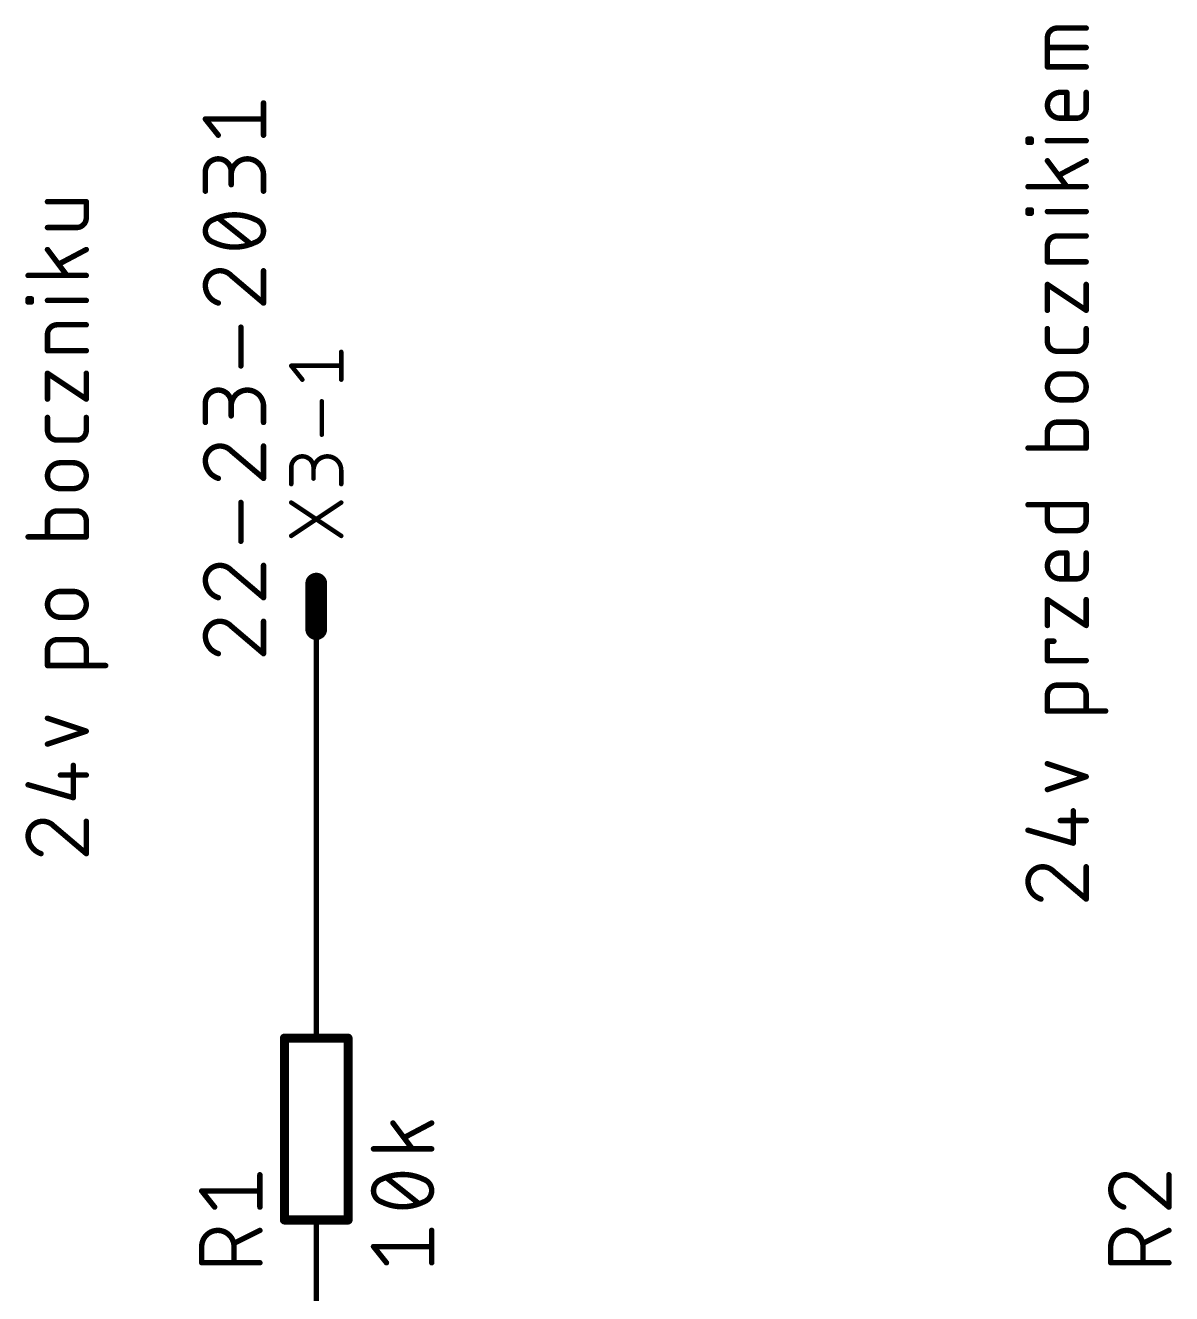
# Model space of a CAD drawing. Extents: x 5 to 171, y -44 to 47.
# Drawn here: x 4.57 to 36.6, y 9.37 to 44.81 of the extents above; entities that cross this region are included whole.
import ezdxf

# ---------------------------------------------------------------- set-up
doc = ezdxf.new("R2010")
doc.units = 0
for name, color, linetype in [('91', 122, 'CONTINUOUS'), ('94', 12, 'CONTINUOUS'), ('95', 251, 'CONTINUOUS'), ('96', 251, 'CONTINUOUS'), ('97', 251, 'CONTINUOUS')]:
    doc.layers.add(name, color=color, linetype=linetype)

msp = doc.modelspace()

# ---------------------------------------------------------------- linework, layer by layer
at = {"layer": '91', "const_width": 0.1524}
msp.add_lwpolyline([(12.7, 25.4), (12.7, 19.05)], dxfattribs=at)
at = {"layer": '91', "const_width": 0.0762}
for points in [[(12.7381, 25.4, 1), (12.6619, 25.4)], [(12.6619, 19.05, 1), (12.7381, 19.05)]]:
    msp.add_lwpolyline(points, format="xyb", dxfattribs=at)
at = {"layer": '94'}
for points, const_width in [([(12.7, 29.21), (12.7, 27.94)], 0.6096), ([(12.7, 25.4), (12.7, 27.94)], 0.1524), ([(12.7, 19.05), (12.7, 16.51)], 0.1524), ([(11.811, 16.51), (11.811, 11.43)], 0.254), ([(13.589, 16.51), (11.811, 16.51)], 0.254), ([(13.589, 11.43), (13.589, 16.51)], 0.254), ([(13.589, 11.43), (11.811, 11.43)], 0.254), ([(12.7, 8.89), (12.7, 11.43)], 0.1524)]:
    msp.add_lwpolyline(points, dxfattribs=dict(at, const_width=const_width))
for points, const_width in [([(12.8524, 29.21, 1), (12.5476, 29.21)], 0.3048), ([(12.5476, 27.94, 1), (12.8524, 27.94)], 0.3048), ([(12.7381, 27.94, 1), (12.6619, 27.94)], 0.0762), ([(12.6619, 25.4, 1), (12.7381, 25.4)], 0.0762), ([(12.7381, 19.05, 1), (12.6619, 19.05)], 0.0762), ([(11.8745, 16.51, 1), (11.7475, 16.51)], 0.127), ([(11.811, 16.5735, 1), (11.811, 16.4465)], 0.127), ([(12.6619, 16.51, 1), (12.7381, 16.51)], 0.0762), ([(13.6525, 16.51, 1), (13.5255, 16.51)], 0.127), ([(13.589, 16.4465, 1), (13.589, 16.5735)], 0.127), ([(11.811, 11.4935, 1), (11.811, 11.3665)], 0.127), ([(11.7475, 11.43, 1), (11.8745, 11.43)], 0.127), ([(12.7381, 11.43, 1), (12.6619, 11.43)], 0.0762), ([(13.5255, 11.43, 1), (13.6525, 11.43)], 0.127), ([(13.589, 11.3665, 1), (13.589, 11.4935)], 0.127)]:
    msp.add_lwpolyline(points, format="xyb", dxfattribs=dict(at, const_width=const_width))
at = {"layer": '95'}
for points, const_width in [([(13.4303, 35.6863, 1), (13.3667, 35.6863)], 0.0635), ([(12.0263, 35.3181, 1), (11.9767, 35.2784)], 0.0635), ([(12.0015, 35.33, 1), (12.0015, 35.2665)], 0.0635), ([(13.3985, 35.2665, 1), (13.3985, 35.33)], 0.0635), ([(12.2872, 34.8904, 1), (12.3367, 34.93)], 0.0635), ([(13.3667, 34.9102, 1), (13.4303, 34.9102)], 0.0635), ([(12.887, 34.3038, 1), (12.8235, 34.3038)], 0.0635), ([(12.8235, 33.3725, 1), (12.887, 33.3725)], 0.0635), ([(12.6224, 32.4556, 1), (12.0015, 32.4556)], 0.127), ([(13.3985, 32.378, 1), (12.6224, 32.378)], 0.127), ([(12.0333, 32.4556, 1), (11.9697, 32.4556)], 0.0635), ([(11.9697, 32.4556, 1), (12.0333, 32.4556)], 0.0635), ([(12.6541, 32.4556, 1), (12.5906, 32.4556)], 0.0635), ([(12.5906, 32.4556, 1), (12.6541, 32.4556)], 0.0635), ([(12.5906, 32.378, 1), (12.6541, 32.378)], 0.0635), ([(13.4303, 32.378, 1), (13.3667, 32.378)], 0.0635), ([(13.3667, 32.378, 1), (13.4303, 32.378)], 0.0635), ([(11.9697, 31.99, 1), (12.0333, 31.99)], 0.0635), ([(12.5906, 32.1452, 1), (12.6541, 32.1452)], 0.0635), ([(13.3667, 31.99, 1), (13.4303, 31.99)], 0.0635), ([(12.0191, 31.5012, 1), (11.9839, 31.4484)], 0.0635), ([(13.4161, 31.4484, 1), (13.3809, 31.5012)], 0.0635), ([(11.9839, 30.5699, 1), (12.0191, 30.5171)], 0.0635), ([(13.3809, 30.5171, 1), (13.4161, 30.5699)], 0.0635), ([(11.1633, 12.6933, 1), (11.0871, 12.6933)], 0.0762), ([(35.306, 12.6933, 0.4142), (34.8996, 12.2869)], 0.1524), ([(35.6221, 12.5578, 0.2053), (35.306, 12.6933)], 0.1524), ([(35.306, 12.7314, 1), (35.306, 12.6552)], 0.0762), ([(35.306, 12.6552, 1), (35.306, 12.7314)], 0.0762), ([(36.5633, 12.6933, 1), (36.4871, 12.6933)], 0.0762), ([(35.6468, 12.5868, 1), (35.5974, 12.5288)], 0.0762), ([(35.5945, 12.5315, 1), (35.6497, 12.5841)], 0.0762), ([(9.5294, 12.2655, 1), (9.4698, 12.2179)], 0.0762), ([(9.4996, 12.2798, 1), (9.4996, 12.2036)], 0.0762), ([(11.1252, 12.2036, 1), (11.1252, 12.2798)], 0.0762), ([(34.8996, 12.2869, 0.3252), (35.2608, 11.7902)], 0.1524), ([(34.9377, 12.2869, 1), (34.8615, 12.2869)], 0.0762), ([(34.8615, 12.2869, 1), (34.9377, 12.2869)], 0.0762), ([(9.8311, 11.7664, 1), (9.8906, 11.814)], 0.0762), ([(11.0871, 11.7902, 1), (11.1633, 11.7902)], 0.0762), ([(35.2491, 11.7539, 1), (35.2726, 11.8264)], 0.0762), ([(36.4871, 11.7902, 1), (36.5633, 11.7902)], 0.0762), ([(36.5005, 11.7611, 1), (36.5499, 11.8192)], 0.0762), ([(10.4027, 10.6878, 1), (9.4996, 10.6878)], 0.1524), ([(11.1422, 11.1052, 1), (11.1082, 11.1734)], 0.0762), ([(35.8027, 10.6878, 1), (34.8996, 10.6878)], 0.1524), ([(36.5422, 11.1052, 1), (36.5082, 11.1734)], 0.0762), ([(9.5377, 10.6878, 1), (9.4615, 10.6878)], 0.0762), ([(9.4615, 10.6878, 1), (9.5377, 10.6878)], 0.0762), ([(10.4408, 10.6878, 1), (10.3646, 10.6878)], 0.0762), ([(10.3646, 10.6878, 1), (10.4408, 10.6878)], 0.0762), ([(10.3857, 10.8121, 1), (10.4198, 10.744)], 0.0762), ([(34.9377, 10.6878, 1), (34.8615, 10.6878)], 0.0762), ([(34.8615, 10.6878, 1), (34.9377, 10.6878)], 0.0762), ([(35.8408, 10.6878, 1), (35.7646, 10.6878)], 0.0762), ([(35.7646, 10.6878, 1), (35.8408, 10.6878)], 0.0762), ([(35.7857, 10.8121, 1), (35.8198, 10.744)], 0.0762), ([(9.4996, 10.2743, 1), (9.4996, 10.1981)], 0.0762), ([(11.1252, 10.1981, 1), (11.1252, 10.2743)], 0.0762), ([(34.8996, 10.2743, 1), (34.8996, 10.1981)], 0.0762), ([(36.5252, 10.1981, 1), (36.5252, 10.2743)], 0.0762), ([(9.4615, 10.2362, 1), (9.5377, 10.2362)], 0.0762), ([(10.3646, 10.2362, 1), (10.4408, 10.2362)], 0.0762), ([(34.8615, 10.2362, 1), (34.9377, 10.2362)], 0.0762), ([(35.7646, 10.2362, 1), (35.8408, 10.2362)], 0.0762)]:
    msp.add_lwpolyline(points, format="xyb", dxfattribs=dict(at, const_width=const_width))
for points, const_width in [([(13.3985, 34.9102), (13.3985, 35.6863)], 0.127), ([(12.3119, 34.9102), (12.0015, 35.2982)], 0.127), ([(12.0015, 35.2982), (13.3985, 35.2982)], 0.127), ([(12.8552, 33.3725), (12.8552, 34.3038)], 0.127), ([(12.0015, 31.99), (12.0015, 32.4556)], 0.127), ([(12.6224, 32.4556), (12.6224, 32.1452)], 0.127), ([(13.3985, 31.99), (13.3985, 32.378)], 0.127), ([(13.3985, 30.5435), (12.0015, 31.4748)], 0.127), ([(12.0015, 30.5435), (13.3985, 31.4748)], 0.127), ([(11.1252, 11.7902), (11.1252, 12.6933)], 0.1524), ([(36.5252, 11.7902), (36.5252, 12.6933)], 0.1524), ([(35.6221, 12.5578), (36.5252, 11.7902)], 0.1524), ([(9.8608, 11.7902), (9.4996, 12.2417)], 0.1524), ([(9.4996, 12.2417), (11.1252, 12.2417)], 0.1524), ([(11.1252, 11.1393), (10.4027, 10.7781)], 0.1524), ([(36.5252, 11.1393), (35.8027, 10.7781)], 0.1524), ([(9.4996, 10.2362), (9.4996, 10.6878)], 0.1524), ([(10.4027, 10.6878), (10.4027, 10.2362)], 0.1524), ([(34.8996, 10.2362), (34.8996, 10.6878)], 0.1524), ([(35.8027, 10.6878), (35.8027, 10.2362)], 0.1524), ([(11.1252, 10.2362), (9.4996, 10.2362)], 0.1524), ([(36.5252, 10.2362), (34.8996, 10.2362)], 0.1524)]:
    msp.add_lwpolyline(points, dxfattribs=dict(at, const_width=const_width))
at = {"layer": '96', "const_width": 0.1524}
for points in [[(11.2268, 41.7391), (11.2268, 42.6422)], [(9.9624, 41.7391), (9.6012, 42.1907)], [(9.6012, 42.1907), (11.2268, 42.1907)], [(9.6012, 40.176), (9.6012, 40.7179)], [(10.3237, 40.7179), (10.3237, 40.3566)], [(11.2268, 40.176), (11.2268, 40.6276)], [(10.8656, 38.7032), (9.9624, 39.4257)], [(11.2268, 37.0498), (11.2268, 37.9529)], [(10.3237, 37.8174), (11.2268, 37.0498)], [(10.5946, 35.2921), (10.5946, 36.3759)], [(9.6012, 33.7151), (9.6012, 34.257)], [(10.3237, 34.257), (10.3237, 33.8957)], [(11.2268, 33.7151), (11.2268, 34.1667)], [(10.3237, 32.9196), (11.2268, 32.152)], [(11.2268, 32.152), (11.2268, 33.0551)], [(10.5946, 30.3943), (10.5946, 31.4781)], [(11.2268, 28.8173), (11.2268, 29.7204)], [(10.3237, 29.585), (11.2268, 28.8173)], [(10.3237, 28.0218), (11.2268, 27.2542)], [(11.2268, 27.2542), (11.2268, 28.1573)], [(14.8421, 14.14), (15.3839, 13.4175)], [(15.9258, 14.14), (15.1582, 13.7336)], [(15.9258, 13.4175), (14.3002, 13.4175)], [(15.5646, 11.8896), (14.6614, 12.6121)], [(15.9258, 10.2362), (15.9258, 11.1393)], [(14.6614, 10.2362), (14.3002, 10.6878)], [(14.3002, 10.6878), (15.9258, 10.6878)]]:
    msp.add_lwpolyline(points, dxfattribs=at)
at = {"layer": '96'}
for points, const_width in [([(11.2649, 42.6422, 1), (11.1887, 42.6422)], 0.0762), ([(9.631, 42.2145, 1), (9.5714, 42.1669)], 0.0762), ([(9.6012, 42.2288, 1), (9.6012, 42.1526)], 0.0762), ([(11.2268, 42.1526, 1), (11.2268, 42.2288)], 0.0762), ([(9.9327, 41.7153, 1), (9.9922, 41.7629)], 0.0762), ([(11.1887, 41.7391, 1), (11.2649, 41.7391)], 0.0762), ([(10.3237, 40.7179, 1), (9.6012, 40.7179)], 0.1524), ([(11.2268, 40.6276, 1), (10.3237, 40.6276)], 0.1524), ([(9.6393, 40.7179, 1), (9.5631, 40.7179)], 0.0762), ([(9.5631, 40.7179, 1), (9.6393, 40.7179)], 0.0762), ([(10.3618, 40.7179, 1), (10.2856, 40.7179)], 0.0762), ([(10.2856, 40.7179, 1), (10.3618, 40.7179)], 0.0762), ([(10.2856, 40.6276, 1), (10.3618, 40.6276)], 0.0762), ([(11.2649, 40.6276, 1), (11.1887, 40.6276)], 0.0762), ([(11.1887, 40.6276, 1), (11.2649, 40.6276)], 0.0762), ([(9.5631, 40.176, 1), (9.6393, 40.176)], 0.0762), ([(10.2856, 40.3566, 1), (10.3618, 40.3566)], 0.0762), ([(11.1887, 40.176, 1), (11.2649, 40.176)], 0.0762), ([(9.827, 39.3805, 0.3205), (9.6012, 39.0644)], 0.1524), ([(10.414, 39.516, 0.1139), (9.827, 39.3805)], 0.1524), ([(9.8103, 39.4148, 1), (9.8437, 39.3463)], 0.0762), ([(9.8393, 39.3445, 1), (9.8146, 39.4166)], 0.0762), ([(9.9862, 39.4554, 1), (9.9386, 39.3959)], 0.0762), ([(11.001, 39.3805, 0.1139), (10.414, 39.516)], 0.1524), ([(10.414, 39.5541, 1), (10.414, 39.4779)], 0.0762), ([(10.414, 39.4779, 1), (10.414, 39.5541)], 0.0762), ([(11.0134, 39.4166, 1), (10.9887, 39.3445)], 0.0762), ([(11.2268, 39.0644, 0.3205), (11.001, 39.3805)], 0.1524), ([(10.9843, 39.3463, 1), (11.0177, 39.4148)], 0.0762), ([(9.6012, 39.0644, 0.3205), (9.827, 38.7484)], 0.1524), ([(9.6393, 39.0644, 1), (9.5631, 39.0644)], 0.0762), ([(9.5631, 39.0644, 1), (9.6393, 39.0644)], 0.0762), ([(11.001, 38.7484, 0.3205), (11.2268, 39.0644)], 0.1524), ([(11.2649, 39.0644, 1), (11.1887, 39.0644)], 0.0762), ([(11.1887, 39.0644, 1), (11.2649, 39.0644)], 0.0762), ([(9.827, 38.7484, 0.1139), (10.414, 38.6129)], 0.1524), ([(9.8437, 38.7826, 1), (9.8103, 38.7141)], 0.0762), ([(9.8146, 38.7123, 1), (9.8393, 38.7844)], 0.0762), ([(10.414, 38.6129, 0.1139), (11.001, 38.7484)], 0.1524), ([(10.414, 38.651, 1), (10.414, 38.5748)], 0.0762), ([(10.414, 38.5748, 1), (10.414, 38.651)], 0.0762), ([(10.8418, 38.6734, 1), (10.8894, 38.7329)], 0.0762), ([(10.9887, 38.7844, 1), (11.0134, 38.7123)], 0.0762), ([(11.0177, 38.7141, 1), (10.9843, 38.7826)], 0.0762), ([(10.0076, 37.9529, 0.4142), (9.6012, 37.5465)], 0.1524), ([(10.3237, 37.8174, 0.2053), (10.0076, 37.9529)], 0.1524), ([(10.0076, 37.991, 1), (10.0076, 37.9148)], 0.0762), ([(10.0076, 37.9148, 1), (10.0076, 37.991)], 0.0762), ([(11.2649, 37.9529, 1), (11.1887, 37.9529)], 0.0762), ([(9.6012, 37.5465, 0.3252), (9.9624, 37.0498)], 0.1524), ([(9.6393, 37.5465, 1), (9.5631, 37.5465)], 0.0762), ([(9.5631, 37.5465, 1), (9.6393, 37.5465)], 0.0762), ([(10.3484, 37.8464, 1), (10.299, 37.7884)], 0.0762), ([(10.2961, 37.7911, 1), (10.3513, 37.8437)], 0.0762), ([(9.9507, 37.0135, 1), (9.9742, 37.086)], 0.0762), ([(11.1887, 37.0498, 1), (11.2649, 37.0498)], 0.0762), ([(11.2021, 37.0207, 1), (11.2515, 37.0788)], 0.0762), ([(10.6327, 36.3759, 1), (10.5565, 36.3759)], 0.0762), ([(10.5565, 35.2921, 1), (10.6327, 35.2921)], 0.0762), ([(10.3237, 34.257, 1), (9.6012, 34.257)], 0.1524), ([(11.2268, 34.1667, 1), (10.3237, 34.1667)], 0.1524), ([(9.6393, 34.257, 1), (9.5631, 34.257)], 0.0762), ([(9.5631, 34.257, 1), (9.6393, 34.257)], 0.0762), ([(10.3618, 34.257, 1), (10.2856, 34.257)], 0.0762), ([(10.2856, 34.257, 1), (10.3618, 34.257)], 0.0762), ([(10.2856, 34.1667, 1), (10.3618, 34.1667)], 0.0762), ([(11.2649, 34.1667, 1), (11.1887, 34.1667)], 0.0762), ([(11.1887, 34.1667, 1), (11.2649, 34.1667)], 0.0762), ([(9.5631, 33.7151, 1), (9.6393, 33.7151)], 0.0762), ([(10.2856, 33.8957, 1), (10.3618, 33.8957)], 0.0762), ([(11.1887, 33.7151, 1), (11.2649, 33.7151)], 0.0762), ([(10.0076, 33.0551, 0.4142), (9.6012, 32.6487)], 0.1524), ([(10.3237, 32.9196, 0.2053), (10.0076, 33.0551)], 0.1524), ([(10.0076, 33.0932, 1), (10.0076, 33.017)], 0.0762), ([(10.0076, 33.017, 1), (10.0076, 33.0932)], 0.0762), ([(10.3484, 32.9487, 1), (10.299, 32.8906)], 0.0762), ([(10.2961, 32.8933, 1), (10.3513, 32.9459)], 0.0762), ([(11.2649, 33.0551, 1), (11.1887, 33.0551)], 0.0762), ([(9.6012, 32.6487, 0.3252), (9.9624, 32.152)], 0.1524), ([(9.6393, 32.6487, 1), (9.5631, 32.6487)], 0.0762), ([(9.5631, 32.6487, 1), (9.6393, 32.6487)], 0.0762), ([(9.9507, 32.1157, 1), (9.9742, 32.1882)], 0.0762), ([(11.1887, 32.152, 1), (11.2649, 32.152)], 0.0762), ([(11.2021, 32.123, 1), (11.2515, 32.181)], 0.0762), ([(10.6327, 31.4781, 1), (10.5565, 31.4781)], 0.0762), ([(10.5565, 30.3943, 1), (10.6327, 30.3943)], 0.0762), ([(10.0076, 29.7204, 0.4142), (9.6012, 29.314)], 0.1524), ([(10.3237, 29.585, 0.2053), (10.0076, 29.7204)], 0.1524), ([(10.0076, 29.7585, 1), (10.0076, 29.6823)], 0.0762), ([(10.0076, 29.6823, 1), (10.0076, 29.7585)], 0.0762), ([(11.2649, 29.7204, 1), (11.1887, 29.7204)], 0.0762), ([(10.3484, 29.614, 1), (10.299, 29.5559)], 0.0762), ([(10.2961, 29.5587, 1), (10.3513, 29.6112)], 0.0762), ([(9.6012, 29.314, 0.3252), (9.9624, 28.8173)], 0.1524), ([(9.6393, 29.314, 1), (9.5631, 29.314)], 0.0762), ([(9.5631, 29.314, 1), (9.6393, 29.314)], 0.0762), ([(9.9507, 28.7811, 1), (9.9742, 28.8536)], 0.0762), ([(11.1887, 28.8173, 1), (11.2649, 28.8173)], 0.0762), ([(11.2021, 28.7883, 1), (11.2515, 28.8464)], 0.0762), ([(10.0076, 28.1573, 0.4142), (9.6012, 27.7509)], 0.1524), ([(10.3237, 28.0218, 0.2053), (10.0076, 28.1573)], 0.1524), ([(10.0076, 28.1954, 1), (10.0076, 28.1192)], 0.0762), ([(10.0076, 28.1192, 1), (10.0076, 28.1954)], 0.0762), ([(10.3484, 28.0509, 1), (10.299, 27.9928)], 0.0762), ([(10.2961, 27.9956, 1), (10.3513, 28.0481)], 0.0762), ([(11.2649, 28.1573, 1), (11.1887, 28.1573)], 0.0762), ([(9.6012, 27.7509, 0.3252), (9.9624, 27.2542)], 0.1524), ([(9.6393, 27.7509, 1), (9.5631, 27.7509)], 0.0762), ([(9.5631, 27.7509, 1), (9.6393, 27.7509)], 0.0762), ([(9.9507, 27.218, 1), (9.9742, 27.2904)], 0.0762), ([(11.1887, 27.2542, 1), (11.2649, 27.2542)], 0.0762), ([(11.2021, 27.2252, 1), (11.2515, 27.2832)], 0.0762), ([(14.8725, 14.1629, 1), (14.8116, 14.1172)], 0.0762), ([(15.9436, 14.1063, 1), (15.908, 14.1737)], 0.0762), ([(14.3002, 13.4556, 1), (14.3002, 13.3794)], 0.0762), ([(15.1403, 13.7673, 1), (15.176, 13.6999)], 0.0762), ([(15.3535, 13.3947, 1), (15.4144, 13.4404)], 0.0762), ([(15.9258, 13.3794, 1), (15.9258, 13.4556)], 0.0762), ([(15.113, 12.7024, 0.1139), (14.526, 12.567)], 0.1524), ([(15.7, 12.567, 0.1139), (15.113, 12.7024)], 0.1524), ([(15.113, 12.7405, 1), (15.113, 12.6643)], 0.0762), ([(15.113, 12.6643, 1), (15.113, 12.7405)], 0.0762), ([(14.526, 12.567, 0.3205), (14.3002, 12.2509)], 0.1524), ([(14.5093, 12.6012, 1), (14.5427, 12.5327)], 0.0762), ([(14.5383, 12.5309, 1), (14.5136, 12.603)], 0.0762), ([(14.6852, 12.6419, 1), (14.6376, 12.5824)], 0.0762), ([(15.9258, 12.2509, 0.3205), (15.7, 12.567)], 0.1524), ([(15.7124, 12.603, 1), (15.6877, 12.5309)], 0.0762), ([(15.6833, 12.5327, 1), (15.7167, 12.6012)], 0.0762), ([(14.3002, 12.2509, 0.3205), (14.526, 11.9348)], 0.1524), ([(14.3383, 12.2509, 1), (14.2621, 12.2509)], 0.0762), ([(14.2621, 12.2509, 1), (14.3383, 12.2509)], 0.0762), ([(15.7, 11.9348, 0.3205), (15.9258, 12.2509)], 0.1524), ([(15.9639, 12.2509, 1), (15.8877, 12.2509)], 0.0762), ([(15.8877, 12.2509, 1), (15.9639, 12.2509)], 0.0762), ([(14.526, 11.9348, 0.1139), (15.113, 11.7993)], 0.1524), ([(14.5427, 11.969, 1), (14.5093, 11.9005)], 0.0762), ([(14.5136, 11.8987, 1), (14.5383, 11.9708)], 0.0762), ([(15.113, 11.7993, 0.1139), (15.7, 11.9348)], 0.1524), ([(15.113, 11.8374, 1), (15.113, 11.7612)], 0.0762), ([(15.113, 11.7612, 1), (15.113, 11.8374)], 0.0762), ([(15.5408, 11.8599, 1), (15.5884, 11.9194)], 0.0762), ([(15.6877, 11.9708, 1), (15.7124, 11.8987)], 0.0762), ([(15.7167, 11.9005, 1), (15.6833, 11.969)], 0.0762), ([(15.9639, 11.1393, 1), (15.8877, 11.1393)], 0.0762), ([(14.33, 10.7116, 1), (14.2704, 10.664)], 0.0762), ([(14.3002, 10.7259, 1), (14.3002, 10.6497)], 0.0762), ([(15.9258, 10.6497, 1), (15.9258, 10.7259)], 0.0762), ([(14.6317, 10.2124, 1), (14.6912, 10.26)], 0.0762), ([(15.8877, 10.2362, 1), (15.9639, 10.2362)], 0.0762)]:
    msp.add_lwpolyline(points, format="xyb", dxfattribs=dict(at, const_width=const_width))
at = {"layer": '97'}
for points, const_width in [([(33.401, 44.7322, 0.4142), (33.1301, 44.4613)], 0.1524), ([(33.401, 44.7703, 1), (33.401, 44.6941)], 0.0762), ([(33.401, 44.6941, 1), (33.401, 44.7703)], 0.0762), ([(34.2138, 44.6941, 1), (34.2138, 44.7703)], 0.0762), ([(33.1682, 44.4613, 1), (33.092, 44.4613)], 0.0762), ([(33.092, 44.4613, 1), (33.1682, 44.4613)], 0.0762), ([(33.1301, 44.2285, 1), (33.1301, 44.1523)], 0.0762), ([(34.2138, 44.1523, 1), (34.2138, 44.2285)], 0.0762), ([(33.1301, 43.6866, 1), (33.1301, 43.6104)], 0.0762), ([(33.092, 43.6485, 1), (33.1682, 43.6485)], 0.0762), ([(34.2138, 43.6104, 1), (34.2138, 43.6866)], 0.0762), ([(33.4913, 42.9364, 1), (33.4913, 42.2139)], 0.1524), ([(33.4913, 42.9745, 1), (33.4913, 42.8983)], 0.0762), ([(33.4913, 42.8983, 1), (33.4913, 42.9745)], 0.0762), ([(33.71, 42.9364, 1), (33.6338, 42.9364)], 0.0762), ([(33.6719, 42.8983, 1), (33.6719, 42.9745)], 0.0762), ([(34.2519, 42.9364, 1), (34.1757, 42.9364)], 0.0762), ([(33.9429, 42.2139, 0.4142), (34.2138, 42.4848)], 0.1524), ([(34.2519, 42.4848, 1), (34.1757, 42.4848)], 0.0762), ([(33.4913, 42.252, 1), (33.4913, 42.1758)], 0.0762), ([(33.4913, 42.1758, 1), (33.4913, 42.252)], 0.0762), ([(33.6338, 42.2139, 1), (33.71, 42.2139)], 0.0762), ([(33.9429, 42.252, 1), (33.9429, 42.1758)], 0.0762), ([(33.9429, 42.1758, 1), (33.9429, 42.252)], 0.0762), ([(34.1757, 42.4848, 1), (34.2519, 42.4848)], 0.0762), ([(32.6263, 41.6303, 1), (32.5501, 41.6303)], 0.0762), ([(32.5882, 41.6684, 1), (32.5882, 41.5922)], 0.0762), ([(32.5882, 41.5781, 1), (32.5882, 41.5019)], 0.0762), ([(32.5501, 41.54, 1), (32.6263, 41.54)], 0.0762), ([(32.7166, 41.6303, 1), (32.6404, 41.6303)], 0.0762), ([(32.6404, 41.54, 1), (32.7166, 41.54)], 0.0762), ([(32.6785, 41.5922, 1), (32.6785, 41.6684)], 0.0762), ([(32.6785, 41.5019, 1), (32.6785, 41.5781)], 0.0762), ([(33.1301, 41.6233, 1), (33.1301, 41.5471)], 0.0762), ([(34.2138, 41.5471, 1), (34.2138, 41.6233)], 0.0762), ([(33.1605, 41.0483, 1), (33.0996, 41.0025)], 0.0762), ([(34.2316, 40.9917, 1), (34.196, 41.0591)], 0.0762), ([(33.4283, 40.6527, 1), (33.464, 40.5853)], 0.0762), ([(32.5882, 40.341, 1), (32.5882, 40.2648)], 0.0762), ([(33.6415, 40.2801, 1), (33.7024, 40.3258)], 0.0762), ([(34.2138, 40.2648, 1), (34.2138, 40.341)], 0.0762), ([(5.1901, 39.9198, 1), (5.1901, 39.8436)], 0.0762), ([(6.3119, 39.8817, 1), (6.2357, 39.8817)], 0.0762), ([(6.2738, 39.8436, 1), (6.2738, 39.9198)], 0.0762), ([(32.6263, 39.6504, 1), (32.5501, 39.6504)], 0.0762), ([(32.5882, 39.6885, 1), (32.5882, 39.6123)], 0.0762), ([(32.7166, 39.6504, 1), (32.6404, 39.6504)], 0.0762), ([(32.6785, 39.6123, 1), (32.6785, 39.6885)], 0.0762), ([(6.0029, 39.1593, 0.4142), (6.2738, 39.4302)], 0.1524), ([(6.3119, 39.4302, 1), (6.2357, 39.4302)], 0.0762), ([(6.2357, 39.4302, 1), (6.3119, 39.4302)], 0.0762), ([(32.5882, 39.5981, 1), (32.5882, 39.5219)], 0.0762), ([(32.5501, 39.56, 1), (32.6263, 39.56)], 0.0762), ([(32.6404, 39.56, 1), (32.7166, 39.56)], 0.0762), ([(32.6785, 39.5219, 1), (32.6785, 39.5981)], 0.0762), ([(33.1301, 39.6433, 1), (33.1301, 39.5671)], 0.0762), ([(34.2138, 39.5671, 1), (34.2138, 39.6433)], 0.0762), ([(5.1901, 39.1974, 1), (5.1901, 39.1212)], 0.0762), ([(6.0029, 39.1974, 1), (6.0029, 39.1212)], 0.0762), ([(6.0029, 39.1212, 1), (6.0029, 39.1974)], 0.0762), ([(33.401, 38.9244, 0.4142), (33.1301, 38.6534)], 0.1524), ([(33.401, 38.9625, 1), (33.401, 38.8863)], 0.0762), ([(33.401, 38.8863, 1), (33.401, 38.9625)], 0.0762), ([(34.2138, 38.8863, 1), (34.2138, 38.9625)], 0.0762), ([(33.1682, 38.6534, 1), (33.092, 38.6534)], 0.0762), ([(33.092, 38.6534, 1), (33.1682, 38.6534)], 0.0762), ([(5.2205, 38.5668, 1), (5.1596, 38.5211)], 0.0762), ([(6.2916, 38.5102, 1), (6.256, 38.5776)], 0.0762), ([(33.1301, 38.24, 1), (33.1301, 38.1638)], 0.0762), ([(34.2138, 38.1638, 1), (34.2138, 38.24)], 0.0762), ([(5.4883, 38.1712, 1), (5.524, 38.1038)], 0.0762), ([(33.092, 38.2019, 1), (33.1682, 38.2019)], 0.0762), ([(4.6482, 37.8595, 1), (4.6482, 37.7833)], 0.0762), ([(5.7015, 37.7986, 1), (5.7624, 37.8443)], 0.0762), ([(6.2738, 37.7833, 1), (6.2738, 37.8595)], 0.0762), ([(33.1512, 37.6014, 1), (33.1089, 37.538)], 0.0762), ([(33.1682, 37.5697, 1), (33.092, 37.5697)], 0.0762), ([(34.2519, 37.5697, 1), (34.1757, 37.5697)], 0.0762), ([(4.6863, 37.1689, 1), (4.6101, 37.1689)], 0.0762), ([(4.6482, 37.207, 1), (4.6482, 37.1308)], 0.0762), ([(4.7766, 37.1689, 1), (4.7004, 37.1689)], 0.0762), ([(4.7385, 37.1308, 1), (4.7385, 37.207)], 0.0762), ([(4.6482, 37.1167, 1), (4.6482, 37.0405)], 0.0762), ([(4.6101, 37.0786, 1), (4.6863, 37.0786)], 0.0762), ([(4.7004, 37.0786, 1), (4.7766, 37.0786)], 0.0762), ([(4.7385, 37.0405, 1), (4.7385, 37.1167)], 0.0762), ([(5.1901, 37.1618, 1), (5.1901, 37.0856)], 0.0762), ([(6.2738, 37.0856, 1), (6.2738, 37.1618)], 0.0762), ([(33.092, 36.8472, 1), (33.1682, 36.8472)], 0.0762), ([(34.1757, 36.8472, 1), (34.2519, 36.8472)], 0.0762), ([(34.1927, 36.8155, 1), (34.2349, 36.8789)], 0.0762), ([(5.461, 36.4429, 0.4142), (5.1901, 36.1719)], 0.1524), ([(5.461, 36.481, 1), (5.461, 36.4048)], 0.0762), ([(5.461, 36.4048, 1), (5.461, 36.481)], 0.0762), ([(6.2738, 36.4048, 1), (6.2738, 36.481)], 0.0762), ([(5.2282, 36.1719, 1), (5.152, 36.1719)], 0.0762), ([(5.152, 36.1719, 1), (5.2282, 36.1719)], 0.0762), ([(33.1682, 36.3348, 1), (33.092, 36.3348)], 0.0762), ([(34.2519, 36.3348, 1), (34.1757, 36.3348)], 0.0762), ([(5.1901, 35.7585, 1), (5.1901, 35.6823)], 0.0762), ([(6.2738, 35.6823, 1), (6.2738, 35.7585)], 0.0762), ([(33.1301, 35.9736, 0.4142), (33.401, 35.7026)], 0.1524), ([(33.1682, 35.9736, 1), (33.092, 35.9736)], 0.0762), ([(33.092, 35.9736, 1), (33.1682, 35.9736)], 0.0762), ([(33.9429, 35.7026, 0.4142), (34.2138, 35.9736)], 0.1524), ([(34.2519, 35.9736, 1), (34.1757, 35.9736)], 0.0762), ([(34.1757, 35.9736, 1), (34.2519, 35.9736)], 0.0762), ([(5.152, 35.7204, 1), (5.2282, 35.7204)], 0.0762), ([(33.401, 35.7407, 1), (33.401, 35.6645)], 0.0762), ([(33.401, 35.6645, 1), (33.401, 35.7407)], 0.0762), ([(33.9429, 35.7407, 1), (33.9429, 35.6645)], 0.0762), ([(33.9429, 35.6645, 1), (33.9429, 35.7407)], 0.0762), ([(5.2112, 35.1199, 1), (5.1689, 35.0565)], 0.0762), ([(5.2282, 35.0882, 1), (5.152, 35.0882)], 0.0762), ([(6.3119, 35.0882, 1), (6.2357, 35.0882)], 0.0762), ([(33.4913, 35.0687, 1), (33.4913, 34.3462)], 0.1524), ([(33.4913, 35.1068, 1), (33.4913, 35.0306)], 0.0762), ([(33.4913, 35.0306, 1), (33.4913, 35.1068)], 0.0762), ([(33.8526, 34.3462, 1), (33.8526, 35.0687)], 0.1524), ([(33.8526, 35.1068, 1), (33.8526, 35.0306)], 0.0762), ([(33.8526, 35.0306, 1), (33.8526, 35.1068)], 0.0762), ([(5.152, 34.3657, 1), (5.2282, 34.3657)], 0.0762), ([(6.2357, 34.3657, 1), (6.3119, 34.3657)], 0.0762), ([(6.2527, 34.334, 1), (6.2949, 34.3974)], 0.0762), ([(33.4913, 34.3843, 1), (33.4913, 34.3081)], 0.0762), ([(33.4913, 34.3081, 1), (33.4913, 34.3843)], 0.0762), ([(33.8526, 34.3843, 1), (33.8526, 34.3081)], 0.0762), ([(33.8526, 34.3081, 1), (33.8526, 34.3843)], 0.0762), ([(5.2282, 33.8533, 1), (5.152, 33.8533)], 0.0762), ([(6.3119, 33.8533, 1), (6.2357, 33.8533)], 0.0762), ([(33.401, 33.7213, 0.4142), (33.1301, 33.4504)], 0.1524), ([(33.401, 33.7594, 1), (33.401, 33.6832)], 0.0762), ([(33.401, 33.6832, 1), (33.401, 33.7594)], 0.0762), ([(34.2138, 33.4504, 0.4142), (33.9429, 33.7213)], 0.1524), ([(33.9429, 33.7594, 1), (33.9429, 33.6832)], 0.0762), ([(33.9429, 33.6832, 1), (33.9429, 33.7594)], 0.0762), ([(5.1901, 33.4921, 0.4142), (5.461, 33.2212)], 0.1524), ([(5.2282, 33.4921, 1), (5.152, 33.4921)], 0.0762), ([(5.152, 33.4921, 1), (5.2282, 33.4921)], 0.0762), ([(6.0029, 33.2212, 0.4142), (6.2738, 33.4921)], 0.1524), ([(6.3119, 33.4921, 1), (6.2357, 33.4921)], 0.0762), ([(6.2357, 33.4921, 1), (6.3119, 33.4921)], 0.0762), ([(33.1682, 33.4504, 1), (33.092, 33.4504)], 0.0762), ([(33.092, 33.4504, 1), (33.1682, 33.4504)], 0.0762), ([(34.2519, 33.4504, 1), (34.1757, 33.4504)], 0.0762), ([(34.1757, 33.4504, 1), (34.2519, 33.4504)], 0.0762), ([(5.461, 33.2593, 1), (5.461, 33.1831)], 0.0762), ([(5.461, 33.1831, 1), (5.461, 33.2593)], 0.0762), ([(6.0029, 33.2593, 1), (6.0029, 33.1831)], 0.0762), ([(6.0029, 33.1831, 1), (6.0029, 33.2593)], 0.0762), ([(32.5882, 33.0369, 1), (32.5882, 32.9607)], 0.0762), ([(33.092, 32.9988, 1), (33.1682, 32.9988)], 0.0762), ([(34.1757, 32.9988, 1), (34.2519, 32.9988)], 0.0762), ([(34.2138, 32.9607, 1), (34.2138, 33.0369)], 0.0762), ([(5.5513, 32.5872, 1), (5.5513, 31.8647)], 0.1524), ([(5.5513, 32.6253, 1), (5.5513, 32.5491)], 0.0762), ([(5.5513, 32.5491, 1), (5.5513, 32.6253)], 0.0762), ([(5.9126, 31.8647, 1), (5.9126, 32.5872)], 0.1524), ([(5.9126, 32.6253, 1), (5.9126, 32.5491)], 0.0762), ([(5.9126, 32.5491, 1), (5.9126, 32.6253)], 0.0762), ([(5.5513, 31.9028, 1), (5.5513, 31.8266)], 0.0762), ([(5.5513, 31.8266, 1), (5.5513, 31.9028)], 0.0762), ([(5.9126, 31.9028, 1), (5.9126, 31.8266)], 0.0762), ([(5.9126, 31.8266, 1), (5.9126, 31.9028)], 0.0762), ([(5.461, 31.2398, 0.4142), (5.1901, 30.9689)], 0.1524), ([(5.461, 31.2779, 1), (5.461, 31.2017)], 0.0762), ([(5.461, 31.2017, 1), (5.461, 31.2779)], 0.0762), ([(6.2738, 30.9689, 0.4142), (6.0029, 31.2398)], 0.1524), ([(6.0029, 31.2779, 1), (6.0029, 31.2017)], 0.0762), ([(6.0029, 31.2017, 1), (6.0029, 31.2779)], 0.0762), ([(32.5882, 31.4522, 1), (32.5882, 31.376)], 0.0762), ([(33.1682, 31.4141, 1), (33.092, 31.4141)], 0.0762), ([(34.2519, 31.4141, 1), (34.1757, 31.4141)], 0.0762), ([(34.2138, 31.376, 1), (34.2138, 31.4522)], 0.0762), ([(5.2282, 30.9689, 1), (5.152, 30.9689)], 0.0762), ([(5.152, 30.9689, 1), (5.2282, 30.9689)], 0.0762), ([(6.3119, 30.9689, 1), (6.2357, 30.9689)], 0.0762), ([(6.2357, 30.9689, 1), (6.3119, 30.9689)], 0.0762), ([(33.1301, 30.9625, 0.4142), (33.401, 30.6916)], 0.1524), ([(33.1682, 30.9625, 1), (33.092, 30.9625)], 0.0762), ([(33.092, 30.9625, 1), (33.1682, 30.9625)], 0.0762), ([(33.9429, 30.6916, 0.4142), (34.2138, 30.9625)], 0.1524), ([(34.2519, 30.9625, 1), (34.1757, 30.9625)], 0.0762), ([(34.1757, 30.9625, 1), (34.2519, 30.9625)], 0.0762), ([(4.6482, 30.5554, 1), (4.6482, 30.4792)], 0.0762), ([(5.152, 30.5173, 1), (5.2282, 30.5173)], 0.0762), ([(6.2357, 30.5173, 1), (6.3119, 30.5173)], 0.0762), ([(6.2738, 30.4792, 1), (6.2738, 30.5554)], 0.0762), ([(33.401, 30.7297, 1), (33.401, 30.6535)], 0.0762), ([(33.401, 30.6535, 1), (33.401, 30.7297)], 0.0762), ([(33.9429, 30.7297, 1), (33.9429, 30.6535)], 0.0762), ([(33.9429, 30.6535, 1), (33.9429, 30.7297)], 0.0762), ([(33.4913, 30.0667, 1), (33.4913, 29.3442)], 0.1524), ([(33.4913, 30.1048, 1), (33.4913, 30.0286)], 0.0762), ([(33.4913, 30.0286, 1), (33.4913, 30.1048)], 0.0762), ([(33.71, 30.0667, 1), (33.6338, 30.0667)], 0.0762), ([(33.6719, 30.0286, 1), (33.6719, 30.1048)], 0.0762), ([(34.2519, 30.0667, 1), (34.1757, 30.0667)], 0.0762), ([(33.4913, 29.3823, 1), (33.4913, 29.3061)], 0.0762), ([(33.4913, 29.3061, 1), (33.4913, 29.3823)], 0.0762), ([(33.9429, 29.3442, 0.4142), (34.2138, 29.6151)], 0.1524), ([(33.9429, 29.3823, 1), (33.9429, 29.3061)], 0.0762), ([(33.9429, 29.3061, 1), (33.9429, 29.3823)], 0.0762), ([(34.2519, 29.6151, 1), (34.1757, 29.6151)], 0.0762), ([(34.1757, 29.6151, 1), (34.2519, 29.6151)], 0.0762), ([(5.5513, 28.992, 1), (5.5513, 28.2695)], 0.1524), ([(5.5513, 29.0301, 1), (5.5513, 28.9539)], 0.0762), ([(5.5513, 28.9539, 1), (5.5513, 29.0301)], 0.0762), ([(5.9126, 28.2695, 1), (5.9126, 28.992)], 0.1524), ([(5.9126, 29.0301, 1), (5.9126, 28.9539)], 0.0762), ([(5.9126, 28.9539, 1), (5.9126, 29.0301)], 0.0762), ([(33.6338, 29.3442, 1), (33.71, 29.3442)], 0.0762), ([(33.1512, 28.7958, 1), (33.1089, 28.7324)], 0.0762), ([(33.1682, 28.7641, 1), (33.092, 28.7641)], 0.0762), ([(34.2519, 28.7641, 1), (34.1757, 28.7641)], 0.0762), ([(5.5513, 28.3076, 1), (5.5513, 28.2314)], 0.0762), ([(5.5513, 28.2314, 1), (5.5513, 28.3076)], 0.0762), ([(5.9126, 28.3076, 1), (5.9126, 28.2314)], 0.0762), ([(5.9126, 28.2314, 1), (5.9126, 28.3076)], 0.0762), ([(33.092, 28.0416, 1), (33.1682, 28.0416)], 0.0762), ([(34.1757, 28.0416, 1), (34.2519, 28.0416)], 0.0762), ([(34.1927, 28.0099, 1), (34.2349, 28.0733)], 0.0762), ([(5.461, 27.6446, 0.4142), (5.1901, 27.3737)], 0.1524), ([(5.461, 27.6827, 1), (5.461, 27.6065)], 0.0762), ([(5.461, 27.6065, 1), (5.461, 27.6827)], 0.0762), ([(6.2738, 27.3737, 0.4142), (6.0029, 27.6446)], 0.1524), ([(6.0029, 27.6827, 1), (6.0029, 27.6065)], 0.0762), ([(6.0029, 27.6065, 1), (6.0029, 27.6827)], 0.0762), ([(33.1682, 27.602, 1), (33.092, 27.602)], 0.0762), ([(33.1301, 27.6401, 1), (33.1301, 27.5639)], 0.0762), ([(33.3107, 27.5639, 1), (33.3107, 27.6401)], 0.0762), ([(5.2282, 27.3737, 1), (5.152, 27.3737)], 0.0762), ([(5.152, 27.3737, 1), (5.2282, 27.3737)], 0.0762), ([(6.3119, 27.3737, 1), (6.2357, 27.3737)], 0.0762), ([(6.2357, 27.3737, 1), (6.3119, 27.3737)], 0.0762), ([(5.1901, 26.9602, 1), (5.1901, 26.884)], 0.0762), ([(5.152, 26.9221, 1), (5.2282, 26.9221)], 0.0762), ([(6.2357, 26.9221, 1), (6.3119, 26.9221)], 0.0762), ([(6.8157, 26.884, 1), (6.8157, 26.9602)], 0.0762), ([(33.1301, 27.0982, 1), (33.1301, 27.022)], 0.0762), ([(33.092, 27.0601, 1), (33.1682, 27.0601)], 0.0762), ([(34.2138, 27.022, 1), (34.2138, 27.0982)], 0.0762), ([(33.401, 26.3746, 0.4142), (33.1301, 26.1037)], 0.1524), ([(33.401, 26.4127, 1), (33.401, 26.3365)], 0.0762), ([(33.401, 26.3365, 1), (33.401, 26.4127)], 0.0762), ([(34.2138, 26.1037, 0.4142), (33.9429, 26.3746)], 0.1524), ([(33.9429, 26.4127, 1), (33.9429, 26.3365)], 0.0762), ([(33.9429, 26.3365, 1), (33.9429, 26.4127)], 0.0762), ([(33.1682, 26.1037, 1), (33.092, 26.1037)], 0.0762), ([(33.092, 26.1037, 1), (33.1682, 26.1037)], 0.0762), ([(34.2519, 26.1037, 1), (34.1757, 26.1037)], 0.0762), ([(34.1757, 26.1037, 1), (34.2519, 26.1037)], 0.0762), ([(5.2021, 25.4851, 1), (5.178, 25.4128)], 0.0762), ([(33.1301, 25.6902, 1), (33.1301, 25.614)], 0.0762), ([(33.092, 25.6521, 1), (33.1682, 25.6521)], 0.0762), ([(34.1757, 25.6521, 1), (34.2519, 25.6521)], 0.0762), ([(34.7557, 25.614, 1), (34.7557, 25.6902)], 0.0762), ([(6.2858, 25.0515, 1), (6.2618, 25.1238)], 0.0762), ([(6.2618, 25.0515, 1), (6.2858, 25.1238)], 0.0762), ([(5.178, 24.7626, 1), (5.2021, 24.6903)], 0.0762), ([(5.9507, 24.1324, 1), (5.8745, 24.1324)], 0.0762), ([(33.1421, 24.2151, 1), (33.118, 24.1428)], 0.0762), ([(5.5513, 23.8996, 1), (5.5513, 23.8234)], 0.0762), ([(6.2738, 23.8234, 1), (6.2738, 23.8996)], 0.0762), ([(34.2258, 23.7815, 1), (34.2018, 23.8538)], 0.0762), ([(34.2018, 23.7815, 1), (34.2258, 23.8538)], 0.0762), ([(4.6587, 23.6272, 1), (4.6377, 23.5539)], 0.0762), ([(33.118, 23.4926, 1), (33.1421, 23.4203)], 0.0762), ([(5.8745, 23.2293, 1), (5.9507, 23.2293)], 0.0762), ([(5.9021, 23.1927, 1), (5.923, 23.266)], 0.0762), ([(33.8907, 22.8624, 1), (33.8145, 22.8624)], 0.0762), ([(5.0546, 22.5693, 0.4142), (4.6482, 22.1629)], 0.1524), ([(5.3707, 22.4338, 0.2053), (5.0546, 22.5693)], 0.1524), ([(5.0546, 22.6074, 1), (5.0546, 22.5312)], 0.0762), ([(5.0546, 22.5312, 1), (5.0546, 22.6074)], 0.0762), ([(5.3954, 22.4629, 1), (5.346, 22.4048)], 0.0762), ([(5.3431, 22.4076, 1), (5.3983, 22.4601)], 0.0762), ([(6.3119, 22.5693, 1), (6.2357, 22.5693)], 0.0762), ([(32.5987, 22.3572, 1), (32.5777, 22.2839)], 0.0762), ([(33.4913, 22.6296, 1), (33.4913, 22.5534)], 0.0762), ([(34.2138, 22.5534, 1), (34.2138, 22.6296)], 0.0762), ([(4.6482, 22.1629, 0.3252), (5.0094, 21.6662)], 0.1524), ([(4.6863, 22.1629, 1), (4.6101, 22.1629)], 0.0762), ([(4.6101, 22.1629, 1), (4.6863, 22.1629)], 0.0762), ([(33.8145, 21.9593, 1), (33.8907, 21.9593)], 0.0762), ([(33.8421, 21.9227, 1), (33.863, 21.996)], 0.0762), ([(4.9977, 21.63, 1), (5.0212, 21.7024)], 0.0762), ([(6.2357, 21.6662, 1), (6.3119, 21.6662)], 0.0762), ([(6.2491, 21.6372, 1), (6.2985, 21.6952)], 0.0762), ([(32.9946, 21.2993, 0.4142), (32.5882, 20.8929)], 0.1524), ([(33.3107, 21.1638, 0.2053), (32.9946, 21.2993)], 0.1524), ([(32.9946, 21.3374, 1), (32.9946, 21.2612)], 0.0762), ([(32.9946, 21.2612, 1), (32.9946, 21.3374)], 0.0762), ([(34.2519, 21.2993, 1), (34.1757, 21.2993)], 0.0762), ([(32.5882, 20.8929, 0.3252), (32.9494, 20.3962)], 0.1524), ([(32.6263, 20.8929, 1), (32.5501, 20.8929)], 0.0762), ([(32.5501, 20.8929, 1), (32.6263, 20.8929)], 0.0762), ([(33.3354, 21.1929, 1), (33.286, 21.1348)], 0.0762), ([(33.2831, 21.1376, 1), (33.3383, 21.1901)], 0.0762), ([(32.9377, 20.36, 1), (32.9612, 20.4324)], 0.0762), ([(34.1757, 20.3962, 1), (34.2519, 20.3962)], 0.0762), ([(34.1891, 20.3672, 1), (34.2385, 20.4252)], 0.0762)]:
    msp.add_lwpolyline(points, format="xyb", dxfattribs=dict(at, const_width=const_width))
at = {"layer": '97', "const_width": 0.1524}
for points in [[(33.401, 44.7322), (34.2138, 44.7322)], [(33.1301, 43.6485), (33.1301, 44.4613)], [(34.2138, 44.1904), (33.1301, 44.1904)], [(34.2138, 43.6485), (33.1301, 43.6485)], [(33.4913, 42.9364), (33.6719, 42.9364)], [(33.6719, 42.9364), (33.6719, 42.2139)], [(34.2138, 42.9364), (34.2138, 42.4848)], [(33.9429, 42.2139), (33.4913, 42.2139)], [(32.5882, 41.54), (32.5882, 41.6303)], [(32.5882, 41.6303), (32.6785, 41.6303)], [(32.6785, 41.54), (32.5882, 41.54)], [(32.6785, 41.6303), (32.6785, 41.54)], [(34.2138, 41.5852), (33.1301, 41.5852)], [(33.1301, 41.0254), (33.6719, 40.3029)], [(34.2138, 41.0254), (33.4462, 40.619)], [(34.2138, 40.3029), (32.5882, 40.3029)], [(6.2738, 39.8817), (5.1901, 39.8817)], [(6.2738, 39.4302), (6.2738, 39.8817)], [(32.5882, 39.56), (32.5882, 39.6504)], [(32.5882, 39.6504), (32.6785, 39.6504)], [(32.6785, 39.6504), (32.6785, 39.56)], [(32.6785, 39.56), (32.5882, 39.56)], [(34.2138, 39.6052), (33.1301, 39.6052)], [(5.1901, 39.1593), (6.0029, 39.1593)], [(33.401, 38.9244), (34.2138, 38.9244)], [(33.1301, 38.2019), (33.1301, 38.6534)], [(5.1901, 38.5439), (5.7319, 37.8214)], [(6.2738, 38.5439), (5.5062, 38.1375)], [(34.2138, 38.2019), (33.1301, 38.2019)], [(6.2738, 37.8214), (4.6482, 37.8214)], [(33.1301, 36.8472), (33.1301, 37.5697)], [(33.1301, 37.5697), (34.2138, 36.8472)], [(34.2138, 36.8472), (34.2138, 37.5697)], [(4.6482, 37.0786), (4.6482, 37.1689)], [(4.6482, 37.1689), (4.7385, 37.1689)], [(4.7385, 37.1689), (4.7385, 37.0786)], [(4.7385, 37.0786), (4.6482, 37.0786)], [(6.2738, 37.1237), (5.1901, 37.1237)], [(5.461, 36.4429), (6.2738, 36.4429)], [(5.1901, 35.7204), (5.1901, 36.1719)], [(33.1301, 35.9736), (33.1301, 36.3348)], [(34.2138, 36.3348), (34.2138, 35.9736)], [(6.2738, 35.7204), (5.1901, 35.7204)], [(33.9429, 35.7026), (33.401, 35.7026)], [(5.1901, 34.3657), (5.1901, 35.0882)], [(5.1901, 35.0882), (6.2738, 34.3657)], [(6.2738, 34.3657), (6.2738, 35.0882)], [(33.4913, 35.0687), (33.8526, 35.0687)], [(33.8526, 34.3462), (33.4913, 34.3462)], [(5.1901, 33.4921), (5.1901, 33.8533)], [(6.2738, 33.8533), (6.2738, 33.4921)], [(33.9429, 33.7213), (33.401, 33.7213)], [(33.1301, 33.4504), (33.1301, 32.9988)], [(34.2138, 32.9988), (34.2138, 33.4504)], [(6.0029, 33.2212), (5.461, 33.2212)], [(32.5882, 32.9988), (34.2138, 32.9988)], [(5.5513, 32.5872), (5.9126, 32.5872)], [(5.9126, 31.8647), (5.5513, 31.8647)], [(6.0029, 31.2398), (5.461, 31.2398)], [(32.5882, 31.4141), (34.2138, 31.4141)], [(33.1301, 30.9625), (33.1301, 31.4141)], [(34.2138, 31.4141), (34.2138, 30.9625)], [(5.1901, 30.9689), (5.1901, 30.5173)], [(6.2738, 30.5173), (6.2738, 30.9689)], [(4.6482, 30.5173), (6.2738, 30.5173)], [(33.9429, 30.6916), (33.401, 30.6916)], [(33.4913, 30.0667), (33.6719, 30.0667)], [(33.6719, 30.0667), (33.6719, 29.3442)], [(34.2138, 30.0667), (34.2138, 29.6151)], [(33.9429, 29.3442), (33.4913, 29.3442)], [(5.5513, 28.992), (5.9126, 28.992)], [(33.1301, 28.0416), (33.1301, 28.7641)], [(33.1301, 28.7641), (34.2138, 28.0416)], [(34.2138, 28.0416), (34.2138, 28.7641)], [(5.9126, 28.2695), (5.5513, 28.2695)], [(5.461, 27.6446), (6.0029, 27.6446)], [(33.1301, 27.0601), (33.1301, 27.602)], [(33.1301, 27.602), (33.3107, 27.602)], [(5.1901, 26.9221), (5.1901, 27.3737)], [(6.2738, 27.3737), (6.2738, 26.9221)], [(6.8157, 26.9221), (5.1901, 26.9221)], [(34.2138, 27.0601), (33.1301, 27.0601)], [(33.401, 26.3746), (33.9429, 26.3746)], [(33.1301, 25.6521), (33.1301, 26.1037)], [(34.2138, 26.1037), (34.2138, 25.6521)], [(6.2738, 25.0877), (5.1901, 25.4489)], [(34.7557, 25.6521), (33.1301, 25.6521)], [(5.1901, 24.7264), (6.2738, 25.0877)], [(5.9126, 23.2293), (5.9126, 24.1324)], [(34.2138, 23.8177), (33.1301, 24.1789)], [(5.5513, 23.8615), (6.2738, 23.8615)], [(33.1301, 23.4564), (34.2138, 23.8177)], [(4.6482, 23.5906), (5.9126, 23.2293)], [(33.8526, 21.9593), (33.8526, 22.8624)], [(5.3707, 22.4338), (6.2738, 21.6662)], [(6.2738, 21.6662), (6.2738, 22.5693)], [(32.5882, 22.3206), (33.8526, 21.9593)], [(33.4913, 22.5915), (34.2138, 22.5915)], [(34.2138, 20.3962), (34.2138, 21.2993)], [(33.3107, 21.1638), (34.2138, 20.3962)]]:
    msp.add_lwpolyline(points, dxfattribs=at)

doc.saveas('drawing.dxf')
